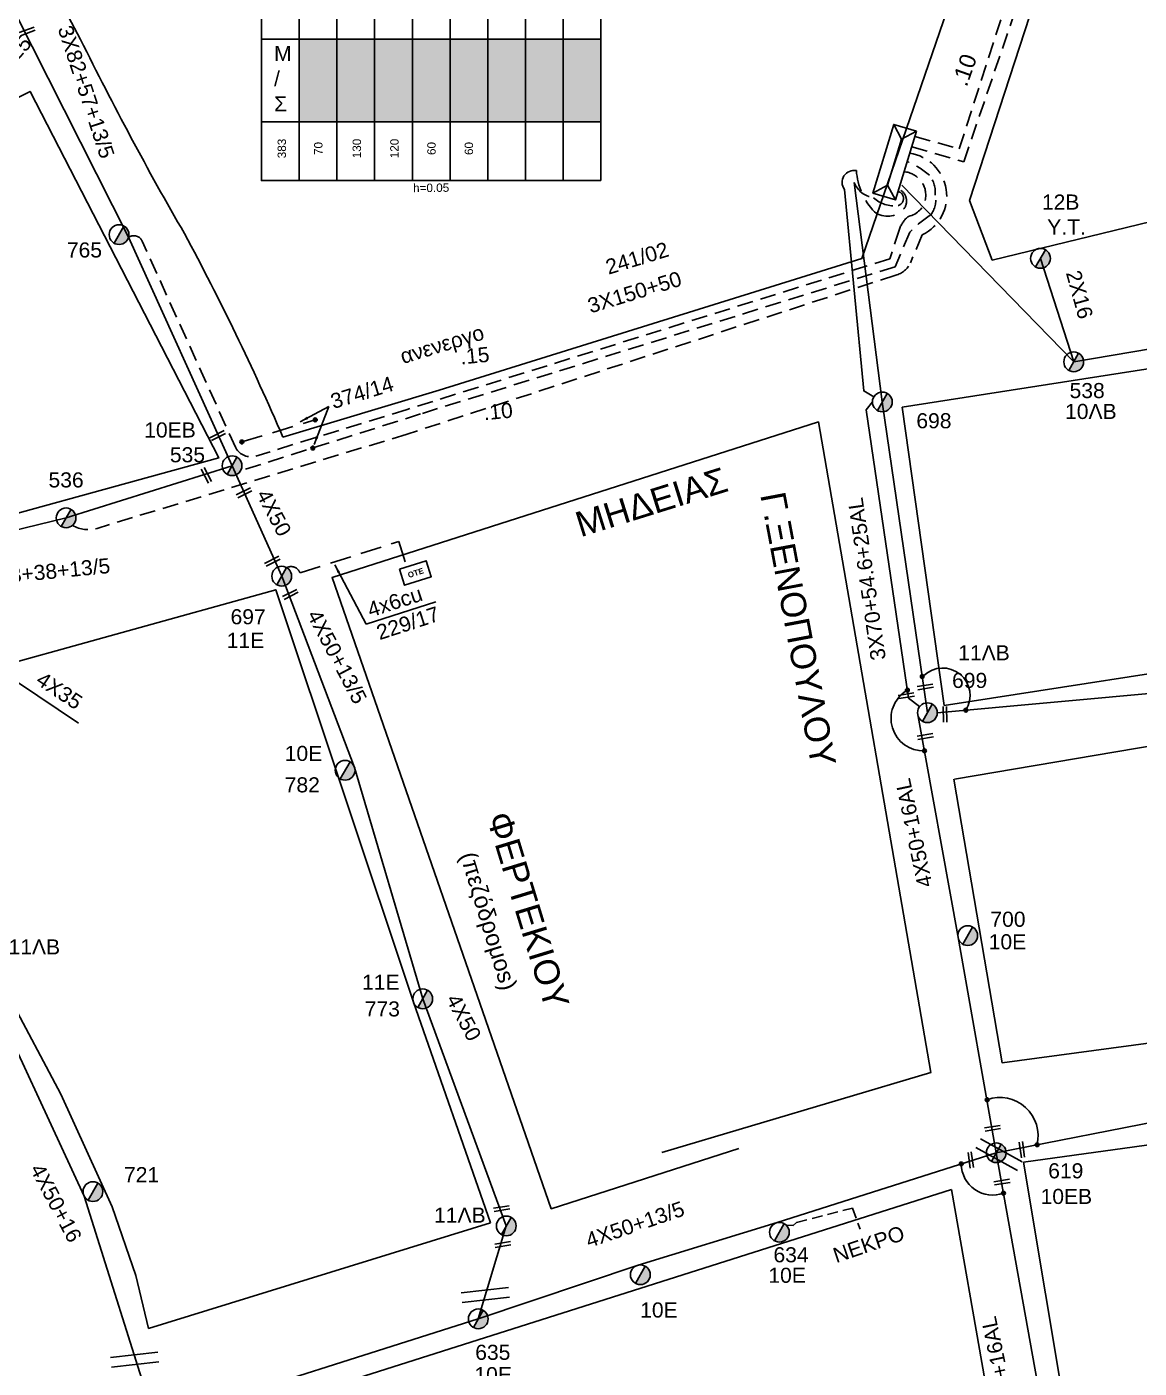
# Model space of a CAD drawing. Header units: millimetres. Extents: x 72 to 3039, y -786 to 786.
# Drawn here: x 650.9 to 783.6, y 312.3 to 472.4 of the extents above; entities that cross this region are included whole.
import ezdxf
from ezdxf.enums import TextEntityAlignment as Align

# ---------------------------------------------------------------- set-up
doc = ezdxf.new("R2010")
doc.units = ezdxf.units.MM
doc.linetypes.add('DASHED', pattern=[19.05, 12.7, -6.35])
for name, color, linetype in [('Pillar OTE', 7, 'Continuous'), ('Άγνωστα', 7, 'Continuous'), ('Ασφαλειοκιβώτια Χ.Τ 9 αναχωρήσεων', 7, 'Continuous'), ('Γέφυρες Εναέριου Δικτύου', 7, 'Continuous'), ('Γυμνά εναέρια ΧΤ (1Φ)   2x16AL', 7, 'Continuous'), ('Γυμνά εναέρια ΧΤ (3Φ)   4x35AL', 7, 'Continuous'), ('Γυμνά εναέρια ΧΤ (3Φ)   4x50AL', 7, 'Continuous'), ('Γυμνά εναέρια ΧΤ και ΦΟΠ (3Φ)   4x50+16AL', 7, 'Continuous'), ('Επιγραφές - Σχήματα', 7, 'Continuous'), ('Καλώδια ΧΤ   3x150+50AL', 7, 'DASHED'), ('Καλώδια ΧΤ   3x150AL+50CU', 7, 'DASHED'), ('Μηχανική τομή', 7, 'Continuous'), ('Στύλος ΦΜ', 7, 'Continuous'), ('Στύλος ΦΜ @ 1', 7, 'Continuous'), ('Συνδέσεις', 7, 'Continuous'), ('Συνεστραμμένα ΧΤ   3x70+54.6+25 AL', 7, 'SYN_LINE'), ('Τομή', 7, 'Continuous'), ('Υποσταθμός πόλεως', 7, 'Continuous'), ('Υπόβαθρο ΔΕΗ', 7, 'Continuous'), ('Υπόγεια Καλώδια Δικτύου ΧΤ   .10', 7, 'DASHED'), ('Υπόγεια Καλώδια Δικτύου ΧΤ   .15', 7, 'DASHED'), ('Υπόγεια καλώδια Παροχών ΧΤ   .10 -', 7, 'DASHED'), ('Υπόγεια καλώδια Παροχών ΧΤ   4x50AL', 7, 'DASHED'), ('Υπόγεια καλώδια Παροχών ΧΤ   4x6', 7, 'DASHED')]:
    doc.layers.add(name, color=color, linetype=linetype)
doc.styles.get("Standard").update_dxf_attribs({"font": 'arial.ttf'})
doc.linetypes.add('SYN_LINE', pattern='A,0.5,-0.0001,["/\\/\\/\\/",Standard,S=0.1,R=0,X=0,Y=-0.05],-0.25', length=0.7501)
doc.dimstyles.new('ISO-25', dxfattribs={"dimtxt": 2.5, "dimasz": 2.5, "dimexe": 1.25, "dimexo": 0.625, "dimtad": 1, "dimtxsty": 'Standard', "dimcen": 2.5, "dimadec": 0, "dimazin": 0, "dimtfac": 1, "dimtmove": 0, "dimatfit": 3, "dimfxl": 1, "dimarcsym": 0})

# ---------------------------------------------------------------- blocks, each defined once
blk = doc.blocks.new('ΥΠΑΡΧΩΝ ΤΣΙΜΕΝΤΕΝΙΟΣ ΣΤΥΛΟΣ')
at = {"layer": 'Στύλος ΦΜ'}
blk.add_hatch(color=7, dxfattribs=at).paths.add_polyline_path([(-1.29, -2.28, 0.574793), (2.62, 0, 0.268822), (1.3, 2.27)])
at = {"layer": 'Στύλος ΦΜ', "color": 7}
blk.add_line((-1.29, -2.28), (1.3, 2.27), dxfattribs=at)
blk.add_circle((0, 0), 2.62, dxfattribs=at)
at = {"layer": 'Στύλος ΦΜ', "flags": 4}
for tag, p in [('ΑΡΙΘΜΟΣ', (-4.68, 8.05)), ('ΤΥΠΟΣ', (-4.91, 3.03))]:
    blk.add_attdef(tag, p, '', height=4, dxfattribs=at)
blk = doc.blocks.new('ΥΠΟΣΤΑΘΜΟΣ ΠΟΛΕΩΣ')
at = {"layer": 'Υποσταθμός πόλεως', "linetype": 'Continuous', "ltscale": 40}
blk.add_lwpolyline([(-8.57, 2.82), (8.57, 2.82), (8.57, -2.82), (-8.57, -2.82)], close=True, dxfattribs=at)
for points in [[(-5.75, 0), (-8.57, 2.82)], [(5.75, 0), (8.57, 2.82)], [(-8.57, -2.82), (-5.75, 0)], [(-5.75, 0), (5.75, 0)], [(8.57, -2.82), (5.75, 0)]]:
    blk.add_lwpolyline(points, dxfattribs=at)
at = {"layer": 'Υποσταθμός πόλεως', "linetype": 'SYN_LINE', "ltscale": 40, "flags": 1}
for tag, p in [('ΜΕΤΑΣΧΗΜΑΤΙΣΜΟΣ', (10.6, 2.39)), ('ΙΣΧΥΣ', (10.58, -0.41)), ('ΑΡΙΘΜΟΣ', (10.7, -3.13))]:
    blk.add_attdef(tag, p, '', height=1.8, dxfattribs=at)
blk = doc.blocks.new('ΤΟΜΗ')
at = {"layer": 'Τομή', "ltscale": 40}
for p, q in [((-5.68, 0), (5.68, 0)), ((5.68, -2.33), (-5.68, -2.33))]:
    blk.add_line(p, q, dxfattribs=at)
blk = doc.blocks.new('ΜΗΧΑΝΙΚΗ ΤΟΜΗ')
at = {"layer": 'Μηχανική τομή', "ltscale": 40}
for p, q in [((-1.89, 0.78), (1.89, 0.78)), ((1.89, 0), (-1.89, 0))]:
    blk.add_line(p, q, dxfattribs=at)
blk = doc.blocks.new('ΑΣΦΑΛΕΙΟΚΙΒΩΤΙΟ ΥΠΟΣΤΑΘΜΟΥ 9A ΑΝΑΧΩΡΗΣΕΩΝ')
at = {"layer": 'Ασφαλειοκιβώτια Χ.Τ 9 αναχωρήσεων', "ltscale": 40}
for p, q in [((0, 0), (0, 23.91)), ((4.5, 0), (4.5, 23.91)), ((9, 0), (9, 23.91)), ((13.5, 0), (13.5, 23.91)), ((18, 0), (18, 23.91)), ((22.5, 0), (22.5, 23.91)), ((27, 0), (27, 23.91)), ((31.5, 0), (31.5, 23.91)), ((36, 0), (36, 23.91)), ((0, 16.87), (40.5, 16.87)), ((0, 7.04), (40.5, 7.04))]:
    blk.add_line(p, q, dxfattribs=at)
at = {"layer": 'Ασφαλειοκιβώτια Χ.Τ 9 αναχωρήσεων'}
blk.add_lwpolyline([(40.5, 0), (40.5, 23.91), (0, 23.91), (0, 0)], close=True, dxfattribs=at)
for s, p in [('1', (1.71, 19.38)), ('2', (5.99, 19.38)), ('3', (10.53, 19.38)), ('4', (15.04, 19.38)), ('5', (19.55, 19.38)), ('6', (24.11, 19.38)), ('7', (28.24, 19.38)), ('8', (33.08, 19.38)), ('9', (37.43, 19.38))]:
    blk.add_text(s, height=1.8, dxfattribs=at).set_placement(p)
at = {"layer": 'Ασφαλειοκιβώτια Χ.Τ 9 αναχωρήσεων', "ltscale": 40}
for tag, height, rotation, p in [('ΟΝΟΜΑ', 2.5, 0.6514, (19.14, 25.35)), ('ΚΕΙΜΕΝΟ 1', 1, 90, (2.42, 3.84)), ('ΚΕΙΜΕΝΟ 2', 1, 90, (6.78, 3.84)), ('ΚΕΙΜΕΝΟ 3', 1, 90, (11.38, 3.84)), ('ΚΕΙΜΕΝΟ 4', 1, 90, (15.86, 3.84)), ('ΚΕΙΜΕΝΟ 5', 1, 90, (20.28, 3.84)), ('ΚΕΙΜΕΝΟ 6', 1, 90, (24.74, 3.84)), ('ΚΕΙΜΕΝΟ 7', 1, 90, (29.28, 3.84)), ('ΚΕΙΜΕΝΟ 8', 1, 90, (33.65, 3.84)), ('ΚΕΙΜΕΝΟ 9', 1, 90, (38.21, 3.84)), ('ΣΧ', 1, 0.6514, (20.24, -0.85))]:
    blk.add_attdef(tag, text='', height=height, rotation=rotation, dxfattribs=at).set_placement(p, align=Align.MIDDLE_CENTER)
blk = doc.blocks.new('_ΣΥΝΔΕΣΗ')
at = {"layer": 'Συνδέσεις', "linetype": 'SYN_LINE', "ltscale": 40}
blk.add_hatch(color=256, dxfattribs=at).paths.add_polyline_path([(0.5, -0.01, 1), (-0.5, -0.01, 1)])
at = {"layer": 'Συνδέσεις'}
blk.add_circle((0, -0.01), 0.5, dxfattribs=at)
blk = doc.blocks.new('PILLAR ΟΤΕ')
at = {"layer": 'Pillar OTE', "ltscale": 40}
blk.add_lwpolyline([(-3.31, 2.02), (3.39, 2.02), (3.39, -1.99), (-3.31, -1.99)], close=True, dxfattribs=at)
at = {"layer": 'Pillar OTE', "insert": (-1.81, 0.71), "char_height": 1.3575, "width": 109.961, "attachment_point": 1}
blk.add_mtext('{\\fArial|b1|i0|c161|p34;OTE}', dxfattribs=at)

msp = doc.modelspace()

# ---------------------------------------------------------------- hatches: boundary and pattern name
at = {"layer": 'Ασφαλειοκιβώτια Χ.Τ 9 αναχωρήσεων', "ltscale": 40}
for color, points in [(5, [(687.89, 470.86), (683.39, 470.86), (683.39, 461.04), (687.89, 461.04)]), (27, [(687.89, 461.04), (692.39, 461.04), (692.39, 470.86), (687.89, 470.86)]), (30, [(696.89, 470.86), (692.39, 470.86), (692.39, 461.04), (696.89, 461.04)]), (133, [(701.39, 470.86), (696.89, 470.86), (696.89, 461.04), (701.39, 461.04)]), (1, [(705.89, 470.86), (701.39, 470.86), (701.39, 461.04), (705.89, 461.04)]), (2, [(710.39, 470.86), (705.89, 470.86), (705.89, 461.04), (710.39, 461.04)]), (85, [(714.89, 470.86), (710.39, 470.86), (710.39, 461.04), (714.89, 461.04)]), (173, [(719.39, 470.86), (714.89, 470.86), (714.89, 461.04), (719.39, 461.04)])]:
    msp.add_hatch(color=color, dxfattribs=at).paths.add_polyline_path(points)

# ---------------------------------------------------------------- linework, layer by layer
at = {"layer": 'Άγνωστα', "color": 30}
for points in [[(663.03, 447.24), (649.64, 473.78), (645.72, 499.3), (653.2, 520.61), (670.06, 538)], [(675.38, 419.98), (663.03, 447.24)], [(666.2, 305.94), (704.75, 318.17), (723.82, 324.57), (740.42, 329.65), (766.55, 337.99)]]:
    msp.add_lwpolyline(points, dxfattribs=at)
at = {"layer": 'Άγνωστα', "color": 1, "linetype": 'DASHED', "ltscale": 0.2}
msp.add_lwpolyline([(754.92, 452.99, -0.490416), (755.52, 450.62, -0.388744), (752.02, 450.28, -0.172422), (749.86, 455.21)], format="xyb", dxfattribs=at)
at = {"layer": 'Άγνωστα', "color": 133, "linetype": 'DASHED', "ltscale": 0.2}
msp.add_lwpolyline([(749.61, 453.79), (749.61, 453.79, 0.276599), (751.92, 451.97, 0.230781), (754.84, 451.03, 0.764717), (754.84, 452.73)], format="xyb", dxfattribs=at)
at = {"layer": 'Άγνωστα', "color": 2}
for points in [[(775.79, 432.38), (755.29, 453.45)], [(840.46, 439.79), (805.84, 437.47), (775.79, 432.38)]]:
    msp.add_lwpolyline(points, dxfattribs=at)
at = {"layer": 'Άγνωστα', "color": 173}
msp.add_lwpolyline([(612.9, 402.44), (636.98, 409.23), (655.58, 413.76), (675.38, 419.98)], dxfattribs=at)
at = {"layer": 'Άγνωστα', "linetype": 'DASHED', "ltscale": 0.1}
msp.add_lwpolyline([(741.55, 329.34), (742.31, 329.31), (742.73, 329.67), (749.39, 331.4), (750.3, 328.88)], dxfattribs=at)
at = {"layer": 'Γέφυρες Εναέριου Δικτύου'}
for centre, radius, start, end in [((760.15, 392.56), 3.28, 327.8316, 133.2403), ((757.87, 389.83), 3.87, 122.1675, 271.9121), ((766.98, 340.02), 4.56, 346.2772, 109.377), ((766.14, 336.7), 3.76, 180.5937, 289.9418)]:
    msp.add_arc(centre, radius, start, end, dxfattribs=at)
at = {"layer": 'Γυμνά εναέρια ΧΤ (1Φ)   2x16AL', "color": 2}
msp.add_lwpolyline([(775.79, 432.38), (771.83, 444.73)], dxfattribs=at)
at = {"layer": 'Γυμνά εναέρια ΧΤ (3Φ)   4x35AL', "color": 173, "linetype": 'SYN_LINE', "ltscale": 15}
msp.add_lwpolyline([(644.9, 397.43), (657.06, 389.27)], dxfattribs=at)
at = {"layer": 'Γυμνά εναέρια ΧΤ (3Φ)   4x50AL', "color": 5}
msp.add_lwpolyline([(704.75, 318.17), (708.09, 329.26), (698.13, 356.36), (689.99, 383.97), (681.3, 406.8), (675.38, 419.98)], dxfattribs=at)
at = {"layer": 'Γυμνά εναέρια ΧΤ (3Φ)   4x50AL', "color": 173}
msp.add_lwpolyline([(666.2, 305.94), (657.74, 332.82), (645.39, 359.38), (612.9, 402.44)], dxfattribs=at)
at = {"layer": 'Γυμνά εναέρια ΧΤ (3Φ)   4x50AL', "color": 133}
msp.add_lwpolyline([(759.52, 390.5), (787, 393.01), (819.01, 398.17), (834.13, 400.68), (850.32, 403.37)], dxfattribs=at)
at = {"layer": 'Γυμνά εναέρια ΧΤ και ΦΟΠ (3Φ)   4x50+16AL', "color": 1}
for points in [[(766.55, 337.99), (761.98, 363.91), (757.17, 390.5)], [(766.55, 337.99), (787.64, 342.12), (811.32, 345.75), (836.57, 348.62), (854.43, 349.68), (863.2, 358.78)]]:
    msp.add_lwpolyline(points, dxfattribs=at)
at = {"layer": 'Γυμνά εναέρια ΧΤ και ΦΟΠ (3Φ)   4x50+16AL', "color": 30}
msp.add_lwpolyline([(766.55, 337.99), (774.36, 294.36), (773.3, 268.51)], dxfattribs=at)
at = {"layer": 'Καλώδια ΧΤ   3x150+50AL', "color": 85, "ltscale": 0.15}
msp.add_lwpolyline([(756.83, 459.28), (762.12, 457.79), (776.76, 503.28), (763.59, 522.03), (742.09, 532.84, -0.132317), (740.73, 534.06, -1.022141)], format="xyb", dxfattribs=at)
at = {"layer": 'Καλώδια ΧΤ   3x150+50AL', "color": 173, "ltscale": 0.15}
msp.add_lwpolyline([(756.23, 457.28, -0.738403), (757.73, 447.54), (756.31, 444.21, -0.237883), (754.56, 442.73), (754.56, 442.73), (696.29, 423.76), (659.28, 412.51, -0.211769), (656.35, 412.87, -1.94902)], format="xyb", dxfattribs=at)
at = {"layer": 'Καλώδια ΧΤ   3x150AL+50CU', "color": 7, "linetype": 'DASHED', "ltscale": 0.2}
msp.add_lwpolyline([(676.55, 422.82), (685.31, 425.46)], dxfattribs=at)
at = {"layer": 'Συνεστραμμένα ΧΤ   3x70+54.6+25 AL', "color": 1, "ltscale": 15}
msp.add_lwpolyline([(749.86, 455.21, 0.671171), (748.43, 452.95), (750.75, 428.91), (751.95, 428.2)], format="xyb", dxfattribs=at)
at = {"layer": 'Συνεστραμμένα ΧΤ   3x70+54.6+25 AL', "color": 133, "ltscale": 15}
msp.add_lwpolyline([(758.34, 390.5), (752.96, 427.59), (749.61, 453.79)], dxfattribs=at)
at = {"layer": 'Συνεστραμμένα ΧΤ   3x70+54.6+25 AL', "color": 1, "ltscale": 15}
msp.add_lwpolyline([(751.78, 427.59), (751.04, 426.64), (756.09, 392.26), (757.41, 391.23)], dxfattribs=at)
at = {"layer": 'Υπόβαθρο ΔΕΗ'}
for points in [[(681.45, 423.4), (700.08, 429.01), (750.52, 444.7), (750.52, 444.7), (750.52, 444.7), (767.77, 495, 0.13299), (768.43, 505.01, 0.157414), (761.43, 517.5, 0.058902), (741.19, 527.86, 0.070289), (722.05, 533.02, 0.107292), (702.42, 532.5, 0.046983), (680.01, 530.19, 0.209762), (658.44, 516.67, 0.153675), (650.97, 494.16, 0.12757), (657.31, 470.85, 0.016421), (669.7, 447.68, -0.021594), (681.45, 423.4, -200.148152)], [(766.08, 444.5), (763.36, 451.63), (777.77, 495.81), (870.77, 493.32, -0.054303), (860.13, 478.25, -0.040621), (843.93, 464.4, -0.099481), (827.63, 459.27, 0.009682), (806.95, 454.46), (766.08, 444.5)], [(769.8, 336.85), (854.14, 348.53), (875.03, 304.73), (785.04, 285.49, 0.243065), (777.67, 289.72), (769.8, 336.85)], [(761.21, 333.61), (668.44, 304.15), (678.02, 260.63), (764.42, 280.8, -0.277941), (769.23, 287.77), (761.21, 333.61)]]:
    msp.add_lwpolyline(points, format="xyb", dxfattribs=at)
for points in [[(614.07, 403.98), (636.51, 410.67), (673.8, 420.92), (651.29, 464.66), (590.31, 434.15), (614.07, 403.98)], [(755.31, 426.96), (829.54, 438.55), (838.38, 403.48), (760.35, 391.37), (755.31, 426.96)], [(726.64, 338.04), (758.73, 347.56), (745.34, 425.2), (745.34, 425.2), (745.34, 425.2), (745.34, 425.2), (745.34, 425.2), (687.32, 406.65), (713.47, 331.31), (735.83, 338.5)], [(706.2, 329.64), (697.02, 355.97), (680.6, 405.18), (625.55, 389.9), (636.75, 375.55), (648.69, 356.75), (654.94, 344.99), (661.07, 331.55), (663.91, 323.34), (665.42, 317.03), (706.2, 329.64)], [(691.36, 401.06), (699.71, 403.73)], [(761.57, 382.58), (840.92, 396.03), (851.19, 360.03), (767.25, 348.73), (761.51, 382.57)]]:
    msp.add_lwpolyline(points, dxfattribs=at)
at = {"layer": 'Υπόγεια Καλώδια Δικτύου ΧΤ   .10', "color": 5, "ltscale": 0.15}
msp.add_lwpolyline([(755.92, 456.26, -0.095417), (758.57, 454.64, -0.199134), (759.26, 452.26, -0.225712), (758.73, 449.92, 0.056728), (756.25, 447.87), (754.49, 443.73), (754.49, 443.73), (754.49, 443.73), (697.87, 426.16), (676.39, 419.38)], format="xyb", dxfattribs=at)
at = {"layer": 'Υπόγεια Καλώδια Δικτύου ΧΤ   .15', "color": 30, "ltscale": 0.15}
msp.add_lwpolyline([(755.55, 455.06, -0.442271), (758.1, 451.82, -0.306195), (756.1, 449.74, 0.152689), (755.01, 448.22), (753.87, 444.68), (753.87, 444.68), (753.87, 444.68), (753.87, 444.68), (696.29, 426.71), (678.23, 421.14, -0.355989), (675.82, 422.11), (664.65, 446.79, 0.468496), (663.03, 447.24, -0.443593)], format="xyb", dxfattribs=at)
at = {"layer": 'Υπόγεια καλώδια Παροχών ΧΤ   .10 -', "color": 27, "ltscale": 0.15}
msp.add_lwpolyline([(756.46, 458.05), (762.68, 456.25), (777.87, 500.92, 0.116459), (778.12, 503.49, 0.116459)], format="xyb", dxfattribs=at)
at = {"layer": 'Υπόγεια καλώδια Παροχών ΧΤ   4x6', "color": 5, "linetype": 'DASHED', "ltscale": 0.2}
msp.add_lwpolyline([(681.89, 407.82, -0.451714), (683.49, 407.18), (695.26, 410.94), (696.21, 407.99)], format="xyb", dxfattribs=at)

# ---------------------------------------------------------------- block references
at = {"layer": 'Pillar OTE', "xscale": 0.5, "yscale": 0.5, "zscale": 0.5, "rotation": 17.72569573367128}
msp.add_blockref('PILLAR ΟΤΕ', (697.23, 407.16), dxfattribs=at)
at = {"layer": 'Ασφαλειοκιβώτια Χ.Τ 9 αναχωρήσεων'}
ref = msp.add_blockref('ΑΣΦΑΛΕΙΟΚΙΒΩΤΙΟ ΥΠΟΣΤΑΘΜΟΥ 9A ΑΝΑΧΩΡΗΣΕΩΝ', (678.89, 454), dxfattribs=at)
ref.add_attrib('ΚΕΙΜΕΝΟ 6', '60', dxfattribs={"ltscale": 40, "height": 1, "rotation": 90}).set_placement((703.63, 457.84), align=Align.MIDDLE_CENTER)
ref.add_attrib('ΚΕΙΜΕΝΟ 5', '60', dxfattribs={"ltscale": 40, "height": 1, "rotation": 90}).set_placement((699.17, 457.84), align=Align.MIDDLE_CENTER)
ref.add_attrib('ΚΕΙΜΕΝΟ 4', '120', dxfattribs={"ltscale": 40, "height": 1, "rotation": 90}).set_placement((694.75, 457.84), align=Align.MIDDLE_CENTER)
ref.add_attrib('ΚΕΙΜΕΝΟ 3', '130', dxfattribs={"ltscale": 40, "height": 1, "rotation": 90}).set_placement((690.26, 457.84), align=Align.MIDDLE_CENTER)
ref.add_attrib('ΚΕΙΜΕΝΟ 1', '383', dxfattribs={"ltscale": 40, "height": 1, "rotation": 90}).set_placement((681.31, 457.84), align=Align.MIDDLE_CENTER)
ref.add_attrib('ΚΕΙΜΕΝΟ 2', '70', dxfattribs={"ltscale": 40, "height": 1, "rotation": 90}).set_placement((685.67, 457.84), align=Align.MIDDLE_CENTER)
ref.add_attrib('ΣΧ', 'h=0.05', dxfattribs={"ltscale": 40, "height": 1, "rotation": 0.6514}).set_placement((699.13, 453.15), align=Align.MIDDLE_CENTER)
at = {"layer": 'Μηχανική τομή'}
for p, xscale, yscale, zscale, rotation in [((651.01, 471.63), 0.4999999999998231, 0.4999999999998231, 0.4999999999998231, 20.3663334319869), ((673.76, 423.4), 0.4999999999999175, 0.4999999999999175, 0.4999999999999175, 26.90664696949336), ((672.14, 418.75), 0.4999999999998876, 0.4999999999998876, 0.4999999999998876, 298.0362376436686), ((676.9, 416.57), 0.4999999999999175, 0.4999999999999175, 0.4999999999999175, 26.90664696949336), ((680.28, 408.41), 0.4999999999999175, 0.4999999999999175, 0.4999999999999175, 26.90664696949336), ((682.43, 404.45), 0.4999999999999175, 0.4999999999999175, 0.4999999999999175, 26.90664696949336), ((758.06, 393.77), 0.4999999999997565, 0.4999999999997565, 0.4999999999997565, 189.2976279951109), ((755.79, 392.73), 0.4999999999997565, 0.4999999999997565, 0.4999999999997565, 189.2976279951109), ((760.25, 390.31), 0.4999999999997626, 0.4999999999997626, 0.4999999999997626, 270.9502137130036), ((758.06, 387.86), 0.4999999999997565, 0.4999999999997565, 0.4999999999997565, 189.2976279951109), ((766.08, 341.1), 0.4999999999997565, 0.4999999999997565, 0.4999999999997565, 189.2976279951109), ((763.7, 337.16), 0.4999999999998553, 0.4999999999998553, 0.4999999999998553, 97.91119188946402), ((769.8, 338.39), 0.4999999999998553, 0.4999999999998553, 0.4999999999998553, 97.91119188946402), ((767.2, 334.69), 0.4999999999997565, 0.4999999999997565, 0.4999999999997565, 189.2976279951109), ((707.52, 331.52), 0.4999999999997565, 0.4999999999997565, 0.4999999999997565, 189.2976279951109), ((707.65, 327.23), 0.4999999999997565, 0.4999999999997565, 0.4999999999997565, 189.2976279951109)]:
    msp.add_blockref('ΜΗΧΑΝΙΚΗ ΤΟΜΗ', p, dxfattribs=dict(at, xscale=xscale, yscale=yscale, zscale=zscale, rotation=rotation))
at = {"layer": 'Στύλος ΦΜ @ 1', "ltscale": 40}
ref = msp.add_blockref('ΥΠΑΡΧΩΝ ΤΣΙΜΕΝΤΕΝΙΟΣ ΣΤΥΛΟΣ', (771.83, 444.73), dxfattribs=dict(at, xscale=0.4499999999998181, yscale=0.4499999999998181, zscale=0.4499999999998181))
ref.add_attrib('ΤΥΠΟΣ', 'Υ.Τ.', (772.63, 447.57), dxfattribs={"layer": 'Στύλος ΦΜ', "height": 1.8, "flags": 4})
ref.add_attrib('ΑΡΙΘΜΟΣ', '12Β', (772, 450.55), dxfattribs={"layer": 'Στύλος ΦΜ', "height": 1.8, "flags": 4})
ref = msp.add_blockref('ΥΠΑΡΧΩΝ ΤΣΙΜΕΝΤΕΝΙΟΣ ΣΤΥΛΟΣ', (661.9, 447.56), dxfattribs=dict(at, xscale=0.4499999999998181, yscale=0.4499999999998181, zscale=0.4499999999998181))
ref.add_attrib('ΑΡΙΘΜΟΣ', '765', (655.67, 444.83), dxfattribs={"layer": 'Στύλος ΦΜ', "height": 1.8, "flags": 4})
ref = msp.add_blockref('ΥΠΑΡΧΩΝ ΤΣΙΜΕΝΤΕΝΙΟΣ ΣΤΥΛΟΣ', (775.79, 432.38), dxfattribs=dict(at, xscale=0.4499999999998181, yscale=0.4499999999998181, zscale=0.4499999999998181))
ref.add_attrib('ΤΥΠΟΣ', '10ΛΒ', (774.76, 425.56), dxfattribs={"layer": 'Στύλος ΦΜ', "height": 1.8, "flags": 4})
ref.add_attrib('ΑΡΙΘΜΟΣ', '538', (775.3, 428.05), dxfattribs={"layer": 'Στύλος ΦΜ', "height": 1.8, "flags": 4})
ref = msp.add_blockref('ΥΠΑΡΧΩΝ ΤΣΙΜΕΝΤΕΝΙΟΣ ΣΤΥΛΟΣ', (752.96, 427.59), dxfattribs=dict(at, xscale=0.4499999999998181, yscale=0.4499999999998181, zscale=0.4499999999998181))
ref.add_attrib('ΑΡΙΘΜΟΣ', '698', (757.02, 424.45), dxfattribs={"layer": 'Στύλος ΦΜ', "height": 1.8, "flags": 4})
ref = msp.add_blockref('ΥΠΑΡΧΩΝ ΤΣΙΜΕΝΤΕΝΙΟΣ ΣΤΥΛΟΣ', (675.38, 419.98), dxfattribs=dict(at, xscale=0.4499999999998181, yscale=0.4499999999998181, zscale=0.4499999999998181))
ref.add_attrib('ΤΥΠΟΣ', '10ΕΒ', (664.9, 423.35), dxfattribs={"layer": 'Στύλος ΦΜ', "height": 1.8, "flags": 4})
ref.add_attrib('ΑΡΙΘΜΟΣ', '535', (667.96, 420.39), dxfattribs={"layer": 'Στύλος ΦΜ', "height": 1.8, "flags": 4})
ref = msp.add_blockref('ΥΠΑΡΧΩΝ ΤΣΙΜΕΝΤΕΝΙΟΣ ΣΤΥΛΟΣ', (655.58, 413.76), dxfattribs=dict(at, xscale=0.4499999999998181, yscale=0.4499999999998181, zscale=0.4499999999998181))
ref.add_attrib('ΑΡΙΘΜΟΣ', '536', (653.48, 417.39), dxfattribs={"layer": 'Στύλος ΦΜ', "height": 1.8, "flags": 4})
ref = msp.add_blockref('ΥΠΑΡΧΩΝ ΤΣΙΜΕΝΤΕΝΙΟΣ ΣΤΥΛΟΣ', (681.3, 406.8), dxfattribs=dict(at, xscale=0.4499999999998181, yscale=0.4499999999998181, zscale=0.4499999999998181))
ref.add_attrib('ΤΥΠΟΣ', '11Ε', (674.74, 398.24), dxfattribs={"layer": 'Στύλος ΦΜ', "height": 1.8, "flags": 4})
ref.add_attrib('ΑΡΙΘΜΟΣ', '697', (675.2, 401.06), dxfattribs={"layer": 'Στύλος ΦΜ', "height": 1.8, "flags": 4})
ref = msp.add_blockref('ΥΠΑΡΧΩΝ ΤΣΙΜΕΝΤΕΝΙΟΣ ΣΤΥΛΟΣ', (758.34, 390.5), dxfattribs=dict(at, xscale=0.4499999999998181, yscale=0.4499999999998181, zscale=0.4499999999998181))
ref.add_attrib('ΤΥΠΟΣ', '11ΛΒ', (762.01, 396.76), dxfattribs={"layer": 'Στύλος ΦΜ', "height": 1.8, "flags": 4})
ref.add_attrib('ΑΡΙΘΜΟΣ', '699', (761.28, 393.46), dxfattribs={"layer": 'Στύλος ΦΜ', "height": 1.8, "flags": 4})
ref = msp.add_blockref('ΥΠΑΡΧΩΝ ΤΣΙΜΕΝΤΕΝΙΟΣ ΣΤΥΛΟΣ', (688.87, 383.64), dxfattribs=dict(at, xscale=0.4499999999998181, yscale=0.4499999999998181, zscale=0.4499999999998181))
ref.add_attrib('ΤΥΠΟΣ', '10Ε', (681.66, 384.75), dxfattribs={"layer": 'Στύλος ΦΜ', "height": 1.8, "flags": 4})
ref.add_attrib('ΑΡΙΘΜΟΣ', '782', (681.66, 381), dxfattribs={"layer": 'Στύλος ΦΜ', "height": 1.8, "flags": 4})
ref = msp.add_blockref('ΥΠΑΡΧΩΝ ΤΣΙΜΕΝΤΕΝΙΟΣ ΣΤΥΛΟΣ', (763.15, 363.91), dxfattribs=dict(at, xscale=0.4499999999998181, yscale=0.4499999999998181, zscale=0.4499999999998181))
ref.add_attrib('ΤΥΠΟΣ', '10Ε', (765.65, 362.27), dxfattribs={"layer": 'Στύλος ΦΜ', "height": 1.8, "flags": 4})
ref.add_attrib('ΑΡΙΘΜΟΣ', '700', (765.85, 364.96), dxfattribs={"layer": 'Στύλος ΦΜ', "height": 1.8, "flags": 4})
ref = msp.add_blockref('ΥΠΑΡΧΩΝ ΤΣΙΜΕΝΤΕΝΙΟΣ ΣΤΥΛΟΣ', (645.39, 359.38), dxfattribs=dict(at, xscale=0.4499999999998181, yscale=0.4499999999998181, zscale=0.4499999999998181))
ref.add_attrib('ΤΥΠΟΣ', '11ΛΒ', (648.71, 361.66), dxfattribs={"layer": 'Στύλος ΦΜ', "height": 1.8, "flags": 4})
ref = msp.add_blockref('ΥΠΑΡΧΩΝ ΤΣΙΜΕΝΤΕΝΙΟΣ ΣΤΥΛΟΣ', (698.13, 356.36), dxfattribs=dict(at, xscale=0.4499999999998181, yscale=0.4499999999998181, zscale=0.4499999999998181))
ref.add_attrib('ΤΥΠΟΣ', '11Ε', (690.89, 357.44), dxfattribs={"layer": 'Στύλος ΦΜ', "height": 1.8, "flags": 4})
ref.add_attrib('ΑΡΙΘΜΟΣ', '773', (691.21, 354.26), dxfattribs={"layer": 'Στύλος ΦΜ', "height": 1.8, "flags": 4})
ref = msp.add_blockref('ΥΠΑΡΧΩΝ ΤΣΙΜΕΝΤΕΝΙΟΣ ΣΤΥΛΟΣ', (766.55, 337.99), dxfattribs=dict(at, xscale=0.4499999999998181, yscale=0.4499999999998181, zscale=0.4499999999998181))
ref.add_attrib('ΤΥΠΟΣ', '10ΕΒ', (771.84, 331.88), dxfattribs={"layer": 'Στύλος ΦΜ', "height": 1.8, "flags": 4})
ref.add_attrib('ΑΡΙΘΜΟΣ', '619', (772.75, 334.94), dxfattribs={"layer": 'Στύλος ΦΜ', "height": 1.8, "flags": 4})
ref = msp.add_blockref('ΥΠΑΡΧΩΝ ΤΣΙΜΕΝΤΕΝΙΟΣ ΣΤΥΛΟΣ', (658.78, 333.36), dxfattribs=dict(at, xscale=0.4499999999998181, yscale=0.4499999999998181, zscale=0.4499999999998181))
ref.add_attrib('ΑΡΙΘΜΟΣ', '721', (662.49, 334.48), dxfattribs={"layer": 'Στύλος ΦΜ', "height": 1.8, "flags": 4})
ref = msp.add_blockref('ΥΠΑΡΧΩΝ ΤΣΙΜΕΝΤΕΝΙΟΣ ΣΤΥΛΟΣ', (708.09, 329.26), dxfattribs=dict(at, xscale=0.4499999999998181, yscale=0.4499999999998181, zscale=0.4499999999998181))
ref.add_attrib('ΤΥΠΟΣ', '11ΛΒ', (699.48, 329.65), dxfattribs={"layer": 'Στύλος ΦΜ', "height": 1.8, "flags": 4})
ref = msp.add_blockref('ΥΠΑΡΧΩΝ ΤΣΙΜΕΝΤΕΝΙΟΣ ΣΤΥΛΟΣ', (740.68, 328.51), dxfattribs=dict(at, xscale=0.4499999999998181, yscale=0.4499999999998181, zscale=0.4499999999998181))
ref.add_attrib('ΤΥΠΟΣ', '10Ε', (739.36, 322.47), dxfattribs={"layer": 'Στύλος ΦΜ', "height": 1.8, "flags": 4})
ref.add_attrib('ΑΡΙΘΜΟΣ', '634', (739.97, 324.92), dxfattribs={"layer": 'Στύλος ΦΜ', "height": 1.8, "flags": 4})
ref = msp.add_blockref('ΥΠΑΡΧΩΝ ΤΣΙΜΕΝΤΕΝΙΟΣ ΣΤΥΛΟΣ', (724.09, 323.43), dxfattribs=dict(at, xscale=0.4499999999998181, yscale=0.4499999999998181, zscale=0.4499999999998181))
ref.add_attrib('ΤΥΠΟΣ', '10Ε', (724.07, 318.33), dxfattribs={"layer": 'Στύλος ΦΜ', "height": 1.8, "flags": 4})
ref = msp.add_blockref('ΥΠΑΡΧΩΝ ΤΣΙΜΕΝΤΕΝΙΟΣ ΣΤΥΛΟΣ', (704.75, 318.17), dxfattribs=dict(at, xscale=0.4499999999998181, yscale=0.4499999999998181, zscale=0.4499999999998181))
ref.add_attrib('ΤΥΠΟΣ', '10Ε', (704.29, 310.61), dxfattribs={"layer": 'Στύλος ΦΜ', "height": 1.8, "flags": 4})
ref.add_attrib('ΑΡΙΘΜΟΣ', '635', (704.39, 313.28), dxfattribs={"layer": 'Στύλος ΦΜ', "height": 1.8, "flags": 4})
at = {"layer": 'Συνδέσεις', "xscale": 0.4499999999998181, "yscale": 0.4499999999998181, "zscale": 0.4499999999998181}
for p in [(685.31, 425.46), (676.55, 422.82), (685.01, 422.1), (757.72, 394.83), (755.95, 393.2), (762.93, 390.82), (758, 385.97), (765.47, 344.33), (771.42, 338.95), (762.37, 336.66), (767.42, 333.16)]:
    msp.add_blockref('_ΣΥΝΔΕΣΗ', p, dxfattribs=at)
at = {"layer": 'Τομή'}
for p, xscale, yscale, zscale, rotation in [((766.6, 337.26), 0.4999999999999826, 0.4999999999999826, 0.4999999999999826, 151.0192775681291), ((705.54, 321.59), 0.5000000000000193, 0.5000000000000193, 0.5000000000000193, 6.514401786032138), ((663.7, 313.88), 0.5000000000000193, 0.5000000000000193, 0.5000000000000193, 6.514401786032138)]:
    msp.add_blockref('ΤΟΜΗ', p, dxfattribs=dict(at, xscale=xscale, yscale=yscale, zscale=zscale, rotation=rotation))
at = {"layer": 'Υποσταθμός πόλεως', "xscale": 0.4999999999999686, "yscale": 0.4999999999999686, "zscale": 0.4999999999999686, "rotation": 253.1242054388763}
msp.add_blockref('ΥΠΟΣΤΑΘΜΟΣ ΠΟΛΕΩΣ', (754.43, 456.21), dxfattribs=at)

# ---------------------------------------------------------------- texts
at = {"layer": 'Άγνωστα', "char_height": 1.8, "width": 36.4294, "attachment_point": 1}
for s, insert, rotation in [('3X82+57+13/5', (656.27, 472.72), 288.1669), ('3X48+38+13/5', (644.32, 407.36), 5.633), ('4X50+16', (652.82, 336.9), 297.7984), ('4X50+13/5', (717.37, 328.32), 18.8271)]:
    msp.add_mtext(s, dxfattribs=dict(at, insert=insert, rotation=rotation))
at = {"layer": 'Άγνωστα', "color": 7}
note = msp.add_mtext_dynamic_manual_height_columns('ανενεργο\\P', width=1.8, gutter_width=12.5, heights=[0.0453, 0], dxfattribs=dict(at, insert=(681.57, 429.65), char_height=1.8, attachment_point=1, rotation=17))
for column, words in zip(note.columns.linked_columns, ['\\P']):
    column.text = words
at = {"layer": 'Ασφαλειοκιβώτια Χ.Τ 9 αναχωρήσεων', "insert": (680.39, 470.08), "char_height": 1.8, "width": 2.0273, "attachment_point": 1}
msp.add_mtext('Μ\\P/\\PΣ', dxfattribs=at)
at = {"layer": 'Γυμνά εναέρια ΧΤ (1Φ)   2x16AL', "insert": (776.58, 443.48), "char_height": 1.8, "width": 16.2172, "attachment_point": 1, "rotation": 285.4155}
msp.add_mtext('2X16', dxfattribs=at)
at = {"layer": 'Γυμνά εναέρια ΧΤ (3Φ)   4x35AL', "insert": (652.84, 395.53), "char_height": 1.8, "width": 36.4294, "attachment_point": 1, "rotation": 326.3841}
msp.add_mtext('4X35', dxfattribs=at)
at = {"layer": 'Γυμνά εναέρια ΧΤ (3Φ)   4x50AL', "char_height": 1.8, "width": 36.4294, "attachment_point": 1, "rotation": 297.7984}
for s, insert in [('4X50', (679.81, 417.39)), ('4X50+13/5', (685.86, 403.02)), ('4X50', (702.46, 357.16))]:
    msp.add_mtext(s, dxfattribs=dict(at, insert=insert))
at = {"layer": 'Γυμνά εναέρια ΧΤ και ΦΟΠ (3Φ)   4x50+16AL', "char_height": 1.8, "width": 36.4294, "attachment_point": 1, "rotation": 101.9045}
for insert in [(757.2, 369.5), (767.44, 305.3)]:
    msp.add_mtext('4X50+16AL', dxfattribs=dict(at, insert=insert))
at = {"layer": 'Επιγραφές - Σχήματα', "attachment_point": 1}
for s, insert, char_height, width, rotation in [('MHΔEIAΣ', (716.05, 414.3), 3, 16.2172, 17.3515), ('Γ.ΞΕΝΟΠΟΥΛΟΥ', (741.33, 417.08), 3, 53.0365, 280.649), ('ΦΕΡΤΕΚΙΟΥ', (708.57, 378.99), 3, 53.0365, 286.9853), ('(πεζόδρομοs)', (704.47, 374.11), 2, 53.0365, 286.9853), ('ΝΕΚΡΟ', (746.88, 326.52), 1.8, 36.4294, 18.8271)]:
    msp.add_mtext(s, dxfattribs=dict(at, insert=insert, char_height=char_height, width=width, rotation=rotation))
at = {"layer": 'Καλώδια ΧΤ   3x150+50AL', "char_height": 1.8, "width": 36.4294, "attachment_point": 1, "rotation": 17}
for s, insert in [('241/02', (719.76, 444.49)), ('3X150+50', (717.62, 439.87)), ('374/14', (686.94, 428.46))]:
    msp.add_mtext(s, dxfattribs=dict(at, insert=insert))
at = {"layer": 'Συνεστραμμένα ΧΤ   3x70+54.6+25 AL', "char_height": 1.8, "attachment_point": 1}
for s, insert, width, rotation in [('3X70+54.6+25', (639.13, 459.33), 36.4294, 47.4929), ('3X70+54.6+25AL', (751.61, 396.65), 16.2172, 98.2166)]:
    msp.add_mtext(s, dxfattribs=dict(at, insert=insert, width=width, rotation=rotation))
at = {"layer": 'Υπόγεια Καλώδια Δικτύου ΧΤ   .10', "insert": (705.29, 427.19), "char_height": 1.8, "width": 36.4294, "attachment_point": 1, "rotation": 5.633}
msp.add_mtext('.10', dxfattribs=at)
at = {"layer": 'Υπόγεια Καλώδια Δικτύου ΧΤ   .15', "insert": (702.51, 433.85), "char_height": 1.8, "width": 36.4294, "attachment_point": 1, "rotation": 5.633}
msp.add_mtext('.15', dxfattribs=at)
at = {"layer": 'Υπόγεια καλώδια Παροχών ΧΤ   .10 -', "insert": (761.19, 465.75), "char_height": 1.949, "width": 16.2172, "attachment_point": 1, "rotation": 70.5815}
msp.add_mtext('.10', dxfattribs=at)
at = {"layer": 'Υπόγεια καλώδια Παροχών ΧΤ   4x50AL', "color": 7, "ltscale": 0.2, "char_height": 1.8, "attachment_point": 1, "rotation": 18}
for s, insert in [('4x6cu', (691.33, 403.58)), ('229/17', (692.42, 400.87))]:
    msp.add_mtext_dynamic_manual_height_columns(s, width=1.8, gutter_width=12.5, heights=[0.118], dxfattribs=dict(at, insert=insert))

# ---------------------------------------------------------------- leaders
at = {"layer": 'Επιγραφές - Σχήματα', "ltscale": 40}
for points in [[(683.5, 425.22), (686.93, 427.05)], [(685.17, 422.5), (686.93, 427.05)], [(687.64, 408.15), (691.36, 401.06)]]:
    msp.add_leader(points, dimstyle='ISO-25', override={"dimasz": 1, "dimtad": 0}, dxfattribs=at)

doc.saveas('drawing.dxf')
